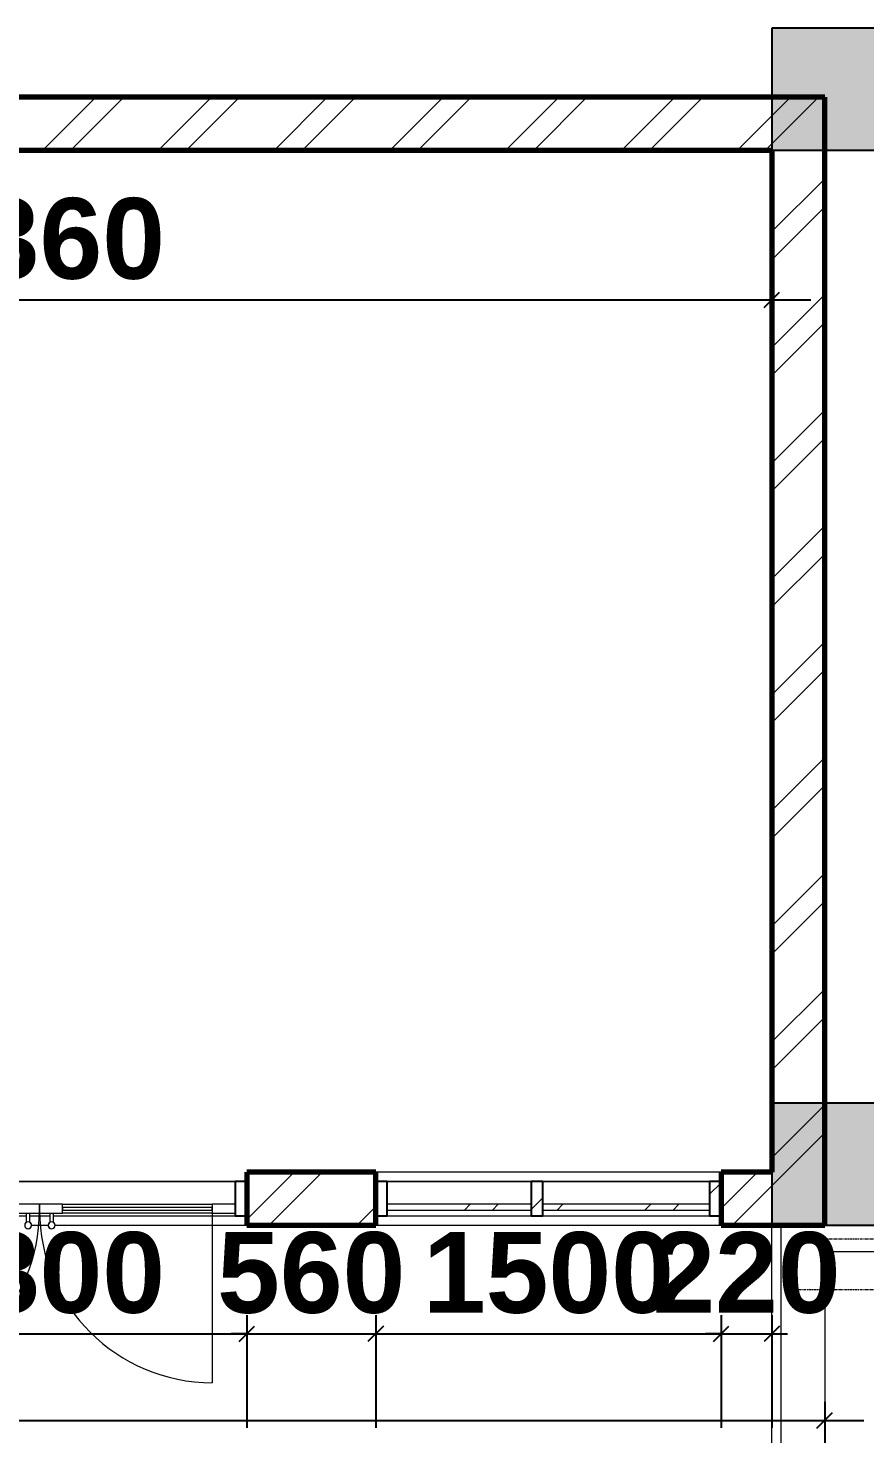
# Model space of a CAD drawing. Header units: inches. Extents: x 22 to 382261, y 22 to 371281.
# Drawn here: x 111985 to 115619, y 213815 to 219922 of the extents above; entities that cross this region are included whole.
import ezdxf

# ---------------------------------------------------------------- set-up
doc = ezdxf.new("R2010")
doc.units = ezdxf.units.IN
doc.header["$MEASUREMENT"] = 0
doc.linetypes.add('Grid Line 1_2_', pattern=[22.225, 12.7, -3.175, 3.175, -3.175])
for name, color, linetype, lineweight in [('A-ANNO-DIMS', 211, 'Continuous', 9), ('A-DOOR', 31, 'Continuous', 9), ('A-DOOR-GLAZ', 31, 'Continuous', 9), ('A-FLOR', 192, 'Continuous', 9), ('A-GLAZ-CURT', 52, 'Continuous', 9), ('A-GLAZ-CWMG', 51, 'Continuous', 9), ('A-WALL', 113, 'Continuous', 9), ('A-WALL-PATT', 111, 'Continuous', 9), ('I-WALL', 2, 'Continuous', 9), ('Q-CASE', 31, 'Continuous', 9), ('S-GRID', 1, 'Continuous', 9)]:
    doc.layers.add(name, color=color, linetype=linetype, lineweight=lineweight)
doc.styles.add('Arial_B', font='arialbd.ttf', dxfattribs={"height": 350.793651})
doc.dimstyles.new('2', dxfattribs={"dimscale": 304.8, "dimtxt": 346.888196, "dimasz": 0.221354, "dimexe": 1.338583, "dimexo": 0.0625, "dimgap": 0.278871, "dimtad": 1, "dimdec": 0, "dimzin": 0, "dimdsep": 46, "dimtxsty": 'Arial_B', "dimblk1": 'OBLIQUE', "dimblk2": 'OBLIQUE', "dimsah": 1, "dimcen": 0.09, "dimdle": 0.557743, "dimazin": 0, "dimtfac": 1, "dimtdec": 4, "dimtix": 1, "dimtmove": 0, "dimatfit": 3, "dimfxl": 0.557743, "dimfxlon": 1, "dimtvp": 1, "dimtolj": 1, "dimtzin": 0, "dimarcsym": 2})
pattern_1 = [(45, (128413.5, 212624.16), (-251.447, 251.447), []), (45, (128413.5, 213005.16), (-251.447, 251.447), [])]

# ---------------------------------------------------------------- blocks, each defined once
blk = doc.blocks.new('System Panel - Glazed-473911-01-GROUND FLOOR DIM- PART A')
at = {"layer": 'A-GLAZ-CURT'}
h = blk.add_hatch(dxfattribs=at)
h.set_pattern_fill('FP_2', color=256, style=0, pattern_type=2)
h.set_pattern_definition([(225, (-13831.3, 2213.2), (251.447, -251.447), []), (225, (-13831.3, 1832.2), (251.447, -251.447), [])])
h.paths.add_polyline_path([(-362.5, 49.5), (-362.5, 24.5), (362.5, 24.5), (362.5, 49.5)])
at = {"layer": 'A-GLAZ-CURT', "lineweight": 18}
for p, q in [((362.5, 49.5), (-362.5, 49.5)), ((-362.5, 49.5), (-362.5, 24.5)), ((-362.5, 24.5), (362.5, 24.5)), ((362.5, 24.5), (362.5, 49.5))]:
    blk.add_line(p, q, dxfattribs=at)
at = {"layer": 'A-GLAZ-CURT'}
for p, q in [((-362.5, 24.5), (-362.5, 49.5)), ((362.5, 49.5), (-362.5, 49.5)), ((-362.5, 24.5), (362.5, 24.5)), ((362.5, 49.5), (362.5, 24.5))]:
    blk.add_line(p, q, dxfattribs=at)
blk = doc.blocks.new('System Panel - Glazed-689527-01-GROUND FLOOR DIM- PART A')
at = {"layer": 'A-GLAZ-CURT'}
h = blk.add_hatch(dxfattribs=at)
h.set_pattern_fill('FP_5', color=256, style=0, pattern_type=2)
h.set_pattern_definition([(225, (-14556.3, 2213.2), (251.447, -251.447), []), (225, (-14556.3, 1832.2), (251.447, -251.447), [])])
h.paths.add_polyline_path([(-312.5, 49.5), (-312.5, 24.5), (312.5, 24.5), (312.5, 49.5), (89.8, 49.5)])
at = {"layer": 'A-GLAZ-CURT', "lineweight": 18}
for p, q in [((312.5, 49.5), (-312.5, 49.5)), ((-312.5, 49.5), (-312.5, 24.5)), ((-312.5, 24.5), (312.5, 24.5)), ((312.5, 24.5), (312.5, 49.5))]:
    blk.add_line(p, q, dxfattribs=at)
at = {"layer": 'A-GLAZ-CURT'}
for p, q in [((-312.5, 24.5), (-312.5, 49.5)), ((312.5, 49.5), (-312.5, 49.5)), ((-312.5, 24.5), (312.5, 24.5)), ((312.5, 49.5), (312.5, 24.5))]:
    blk.add_line(p, q, dxfattribs=at)
blk = doc.blocks.new('Door - Double Glass - Framed _AUS_ - Door - Double Glass - Framed _AUS_-689449-01-GROUND FLOOR DIM- PART A')
at = {"layer": 'A-DOOR', "lineweight": 18}
for p, q in [((-750, 50), (-750, 800)), ((750, 50), (750, 800)), ((-750, 62.6), (-850, 62.6)), ((-850, 62.6), (-850, 24)), ((-750, 24), (-750, 62.6)), ((0, 62.6), (-100, 62.6)), ((-100, 62.6), (-100, 24)), ((100, 62.6), (0, 62.6)), ((0, 62.6), (0, 24)), ((0, 24), (0, 62.6)), ((100, 24), (100, 62.6)), ((850, 62.6), (750, 62.6)), ((750, 62.6), (750, 24)), ((850, 24), (850, 62.6)), ((-850, 24), (-750, 24)), ((-100, 24), (0, 24)), ((0, 24), (100, 24)), ((750, 24), (850, 24))]:
    blk.add_line(p, q, dxfattribs=at)
at = {"layer": 'A-DOOR'}
for p, q in [((-850, 62.6), (-850, 24)), ((-750, 62.6), (-100, 62.6)), ((-60.5, 104.4), (-60.5, 62.6)), ((-44.5, 62.6), (-44.5, 104.4)), ((41.6, 104.4), (41.6, 62.6)), ((57.6, 62.6), (57.6, 104.4)), ((100, 62.6), (750, 62.6)), ((850, 62.6), (850, 24)), ((-100, 24), (-750, 24)), ((750, 24), (100, 24))]:
    blk.add_line(p, q, dxfattribs=at)
for centre, radius, start, end in [((-750, 50), 750, 0, 90), ((750, 50), 750, 90, 180), ((-52.5, 116.1), 15, 90, 270), ((-52.5, 116.1), 15, 90, 238.90198), ((-52.5, 116.1), 15, 270, 90), ((-52.5, 116.1), 15, 300.16277, 90), ((49.6, 116.1), 15, 90, 270), ((49.6, 116.1), 15, 90, 238.90198), ((49.6, 116.1), 15, 270, 90), ((49.6, 116.1), 15, 300.16277, 90)]:
    blk.add_arc(centre, radius, start, end, dxfattribs=at)
at = {"layer": 'A-DOOR-GLAZ'}
for p, q in [((-100, 50), (-750, 50)), ((-750, 50), (-750, 38)), ((-750, 38), (-100, 38)), ((-100, 38), (-100, 50)), ((750, 50), (100, 50)), ((100, 50), (100, 38)), ((100, 38), (750, 38)), ((750, 38), (750, 50))]:
    blk.add_line(p, q, dxfattribs=at)
blk = doc.blocks.new('Rectangular Mullion - 50 x 150mm-450140-01-GROUND FLOOR DIM- PART A')
at = {"layer": 'A-GLAZ-CWMG', "lineweight": 25}
for p, q in [((0, 75), (-50, 75)), ((-50, 75), (-50, -75)), ((0, -75), (0, 75)), ((-50, -75), (0, -75))]:
    blk.add_line(p, q, dxfattribs=at)
at = {"layer": 'A-GLAZ-CWMG'}
for p, q in [((-50, -24), (-50, 75)), ((-50, 75), (0, 75)), ((0, 75), (0, -75)), ((-50, -62.6), (-50, -24)), ((-50, -75), (-50, -62.6)), ((0, -75), (-50, -75))]:
    blk.add_line(p, q, dxfattribs=at)
blk = doc.blocks.new('Rectangular Mullion - 50 x 150mm-689447-01-GROUND FLOOR DIM- PART A')
at = {"layer": 'A-GLAZ-CWMG'}
for p, q in [((-17228.8, 2288.2), (-17228.8, 2189.2)), ((-17228.8, 2189.2), (-17228.8, 2288.2)), ((-15528.8, 2288.2), (-17228.8, 2288.2)), ((-17228.8, 2288.2), (-15528.8, 2288.2)), ((-15528.8, 2288.2), (-15528.8, 2189.2)), ((-15528.8, 2189.2), (-15528.8, 2288.2)), ((-17228.8, 2189.2), (-17228.8, 2150.6)), ((-17228.8, 2150.6), (-17228.8, 2189.2)), ((-17228.8, 2150.6), (-17228.8, 2138.2)), ((-17228.8, 2138.2), (-17228.8, 2150.6)), ((-17228.8, 2138.2), (-16436.1, 2138.2)), ((-17228.8, 2138.2), (-16436.1, 2138.2)), ((-16420.9, 2138.2), (-16334, 2138.2)), ((-16420.9, 2138.2), (-16334, 2138.2)), ((-16318.7, 2138.2), (-15528.8, 2138.2)), ((-16318.7, 2138.2), (-15528.8, 2138.2)), ((-15528.8, 2189.2), (-15528.8, 2150.6)), ((-15528.8, 2150.6), (-15528.8, 2189.2)), ((-15528.8, 2150.6), (-15528.8, 2138.2)), ((-15528.8, 2138.2), (-15528.8, 2150.6))]:
    blk.add_line(p, q, dxfattribs=at)
blk = doc.blocks.new('Rectangular Mullion - 50 x 150mm-473917-01-GROUND FLOOR DIM- PART A')
at = {"layer": 'A-GLAZ-CWMG'}
h = blk.add_hatch(dxfattribs=at)
h.set_pattern_fill('FP_9', color=256, style=0, pattern_type=2)
h.set_pattern_definition([(45, (13418.8, -2213.2), (-251.447, 251.447), []), (45, (13418.8, -1832.2), (-251.447, 251.447), [])])
h.paths.add_polyline_path([(0, -75), (0, 75), (-50, 75), (-50, -75)])
at = {"layer": 'A-GLAZ-CWMG', "lineweight": 25}
for p, q in [((0, 75), (-50, 75)), ((-50, 75), (-50, -75)), ((0, -75), (0, 75)), ((-50, -75), (0, -75))]:
    blk.add_line(p, q, dxfattribs=at)
at = {"layer": 'A-GLAZ-CWMG'}
for p, q in [((-50, -24.5), (-50, 75)), ((-50, 75), (0, 75)), ((0, 75), (0, -75)), ((-50, -49.5), (-50, -24.5)), ((-50, -75), (-50, -49.5)), ((0, -75), (-50, -75))]:
    blk.add_line(p, q, dxfattribs=at)
blk = doc.blocks.new('Rectangular Mullion - 50 x 150mm-473918-01-GROUND FLOOR DIM- PART A')
at = {"layer": 'A-GLAZ-CWMG'}
h = blk.add_hatch(dxfattribs=at)
h.set_pattern_fill('FP_10', color=256, style=0, pattern_type=2)
h.set_pattern_definition([(135, (-14918.8, -2213.2), (-251.447, -251.447), []), (135, (-14918.8, -1832.2), (-251.447, -251.447), [])])
h.paths.add_polyline_path([(-50, -75), (-50, 75), (0, 75), (0, -75)])
at = {"layer": 'A-GLAZ-CWMG', "lineweight": 25}
for p, q in [((-50, 75), (0, 75)), ((-50, -75), (-50, 75)), ((0, 75), (0, -75)), ((0, -75), (-50, -75))]:
    blk.add_line(p, q, dxfattribs=at)
at = {"layer": 'A-GLAZ-CWMG'}
for p, q in [((0, 75), (-50, 75)), ((-50, 75), (-50, -24.5)), ((0, -75), (0, 75)), ((-50, -24.5), (-50, -49.5)), ((-50, -49.5), (-50, -75)), ((-50, -75), (0, -75))]:
    blk.add_line(p, q, dxfattribs=at)
blk = doc.blocks.new('Rectangular Mullion - 50 x 150mm-473101-01-GROUND FLOOR DIM- PART A')
at = {"layer": 'A-GLAZ-CWMG'}
for p, q in [((-14193.8, 2288.2), (-14193.8, 2188.7)), ((-14193.8, 2188.7), (-14193.8, 2288.2)), ((-13468.8, 2288.2), (-14193.8, 2288.2)), ((-14193.8, 2288.2), (-13468.8, 2288.2)), ((-13468.8, 2288.2), (-13468.8, 2188.7)), ((-13468.8, 2188.7), (-13468.8, 2288.2)), ((-14193.8, 2188.7), (-14193.8, 2163.7)), ((-14193.8, 2163.7), (-14193.8, 2188.7)), ((-14193.8, 2163.7), (-14193.8, 2138.2)), ((-14193.8, 2138.2), (-14193.8, 2163.7)), ((-14193.8, 2138.2), (-13468.8, 2138.2)), ((-14193.8, 2138.2), (-13468.8, 2138.2)), ((-13468.8, 2188.7), (-13468.8, 2163.7)), ((-13468.8, 2163.7), (-13468.8, 2188.7)), ((-13468.8, 2163.7), (-13468.8, 2138.2)), ((-13468.8, 2138.2), (-13468.8, 2163.7))]:
    blk.add_line(p, q, dxfattribs=at)
blk = doc.blocks.new('Rectangular Mullion - 50 x 150mm-473909-01-GROUND FLOOR DIM- PART A')
at = {"layer": 'A-GLAZ-CWMG'}
h = blk.add_hatch(dxfattribs=at)
h.set_pattern_fill('FP_11', color=256, style=0, pattern_type=2)
h.set_pattern_definition([(135, (-14218.8, -2213.2), (-251.447, -251.447), []), (135, (-14218.8, -1832.2), (-251.447, -251.447), [])])
h.paths.add_polyline_path([(-25, -75), (-25, 75), (25, 75), (25, -75)])
at = {"layer": 'A-GLAZ-CWMG', "lineweight": 25}
for p, q in [((-25, 75), (25, 75)), ((-25, -75), (-25, 75)), ((25, 75), (25, -75)), ((25, -75), (-25, -75))]:
    blk.add_line(p, q, dxfattribs=at)
at = {"layer": 'A-GLAZ-CWMG'}
for p, q in [((25, 75), (-25, 75)), ((-25, 75), (-25, -24.5)), ((25, -24.5), (25, 75)), ((-25, -24.5), (-25, -49.5)), ((-25, -49.5), (-25, -75)), ((25, -49.5), (25, -24.5)), ((25, -75), (25, -49.5)), ((-25, -75), (25, -75))]:
    blk.add_line(p, q, dxfattribs=at)
blk = doc.blocks.new('Rectangular Mullion - 50 x 150mm-689526-01-GROUND FLOOR DIM- PART A')
at = {"layer": 'A-GLAZ-CWMG'}
for p, q in [((-14868.8, 2288.2), (-14868.8, 2188.7)), ((-14868.8, 2188.7), (-14868.8, 2288.2)), ((-14243.8, 2288.2), (-14868.8, 2288.2)), ((-14868.8, 2288.2), (-14243.8, 2288.2)), ((-14243.8, 2288.2), (-14243.8, 2188.7)), ((-14243.8, 2188.7), (-14243.8, 2288.2)), ((-14868.8, 2188.7), (-14868.8, 2163.7)), ((-14868.8, 2163.7), (-14868.8, 2188.7)), ((-14868.8, 2163.7), (-14868.8, 2138.2)), ((-14868.8, 2138.2), (-14868.8, 2163.7)), ((-14868.8, 2138.2), (-14243.8, 2138.2)), ((-14868.8, 2138.2), (-14243.8, 2138.2)), ((-14243.8, 2188.7), (-14243.8, 2163.7)), ((-14243.8, 2163.7), (-14243.8, 2188.7)), ((-14243.8, 2163.7), (-14243.8, 2138.2)), ((-14243.8, 2138.2), (-14243.8, 2163.7))]:
    blk.add_line(p, q, dxfattribs=at)
blk = doc.blocks.new('Casework 23 - Casework 23-687365-01-GROUND FLOOR DIM- PART A')
at = {"layer": 'Q-CASE'}
h = blk.add_hatch(color=256, dxfattribs=at)
h.paths.add_polyline_path([(-12668.8, 6768.2), (-12668.8, 7298.2), (-13198.8, 7298.2), (-13198.8, 6768.2)])
h.paths.add_polyline_path([(-19558.8, 6768.2), (-19558.8, 7298.2), (-20078.8, 7298.2), (-20078.8, 6768.2), (-19722.1, 6768.2)])
h.paths.add_polyline_path([(-22278.8, 6768.2), (-22278.8, 7298.2), (-22798.8, 7298.2), (-22798.8, 6768.2)])
h.paths.add_polyline_path([(-26698.8, 6768.2), (-26698.8, 7298.2), (-27228.8, 7298.2), (-27228.8, 6768.2)])
h = blk.add_hatch(color=256, dxfattribs=at)
h.paths.add_polyline_path([(-13198.8, 2098.2), (-12668.8, 2098.2), (-12668.8, 2628.2), (-13198.8, 2628.2), (-13198.8, 2114.3)])
h.paths.add_polyline_path([(-19722.1, 2098.2), (-19558.8, 2098.2), (-19558.8, 2628.2), (-20078.8, 2628.2), (-20078.8, 2098.2)])
h.paths.add_polyline_path([(-22798.8, 2098.2), (-22278.8, 2098.2), (-22278.8, 2628.2), (-22798.8, 2628.2), (-22798.8, 2114.3)])
h.paths.add_polyline_path([(-27228.8, 2098.2), (-26698.8, 2098.2), (-26698.8, 2628.2), (-27228.8, 2628.2), (-27228.8, 2114.3)])
at = {"layer": 'Q-CASE', "lineweight": 25}
for p, q in [((-12668.8, 7298.2), (-13198.8, 7298.2)), ((-13198.8, 7298.2), (-13198.8, 6768.2)), ((-13198.8, 6768.2), (-12668.8, 6768.2)), ((-12668.8, 2628.2), (-13198.8, 2628.2)), ((-13198.8, 2628.2), (-13198.8, 2098.2)), ((-13198.8, 2098.2), (-12668.8, 2098.2))]:
    blk.add_line(p, q, dxfattribs=at)
blk = doc.blocks.new('_Oblique')
at = {"color": 0, "linetype": 'ByBlock', "lineweight": -2}
blk.add_line((-0.5, -0.5), (0.5, 0.5), dxfattribs=at)
blk = doc.blocks.new('*D4427')
at = {"layer": 'A-ANNO-DIMS', "color": 0, "lineweight": -2, "transparency": 16777216}
for p, q in [((108854.7, 218822.9), (108854.7, 218333.9)), ((115214.7, 218822.9), (115214.7, 218333.9)), ((108684.7, 218741.9), (115384.7, 218741.9))]:
    blk.add_line(p, q, dxfattribs=at)
at = {"layer": 'Defpoints', "color": 0, "transparency": 16777216}
for p in [(108854.7, 218841.9), (115214.7, 218841.9), (115214.7, 218741.9)]:
    blk.add_point(p, dxfattribs=at)
at = {"layer": 'A-ANNO-DIMS', "color": 0, "lineweight": -2, "transparency": 16777216, "xscale": 67.46874999999999, "yscale": 67.46874999999999, "zscale": 67.46874999999999, "rotation": 180}
blk.add_blockref('_Oblique', (108854.7, 218741.9), dxfattribs=at)
at = {"layer": 'A-ANNO-DIMS', "color": 0, "lineweight": -2, "transparency": 16777216, "xscale": 67.46874999999999, "yscale": 67.46874999999999, "zscale": 67.46874999999999}
blk.add_blockref('_Oblique', (115214.7, 218741.9), dxfattribs=at)
at = {"layer": 'A-ANNO-DIMS', "color": 0, "transparency": 16777216, "insert": (112034.7, 219006), "char_height": 350.79, "width": 746.247, "attachment_point": 5, "style": 'Arial_B'}
blk.add_mtext('\\A1;6360', dxfattribs=at)
blk = doc.blocks.new('*D4450')
at = {"layer": 'A-ANNO-DIMS', "color": 0, "lineweight": -2, "transparency": 16777216}
for p, q in [((111134.7, 214330.9), (111134.7, 213842)), ((112934.7, 214330.9), (112934.7, 213842)), ((110964.7, 214250), (113104.7, 214250))]:
    blk.add_line(p, q, dxfattribs=at)
at = {"layer": 'Defpoints', "color": 0, "transparency": 16777216}
for p in [(111134.7, 214350), (112934.7, 214350), (112934.7, 214250)]:
    blk.add_point(p, dxfattribs=at)
at = {"layer": 'A-ANNO-DIMS', "color": 0, "lineweight": -2, "transparency": 16777216, "xscale": 67.46874999999999, "yscale": 67.46874999999999, "zscale": 67.46874999999999, "rotation": 180}
blk.add_blockref('_Oblique', (111134.7, 214250), dxfattribs=at)
at = {"layer": 'A-ANNO-DIMS', "color": 0, "lineweight": -2, "transparency": 16777216, "xscale": 67.46874999999999, "yscale": 67.46874999999999, "zscale": 67.46874999999999}
blk.add_blockref('_Oblique', (112934.7, 214250), dxfattribs=at)
at = {"layer": 'A-ANNO-DIMS', "color": 0, "transparency": 16777216, "insert": (112034.7, 214514.2), "char_height": 350.79, "width": 746.247, "attachment_point": 5, "style": 'Arial_B'}
blk.add_mtext('\\A1;1800', dxfattribs=at)
blk = doc.blocks.new('*D4451')
at = {"layer": 'A-ANNO-DIMS', "color": 0, "lineweight": -2, "transparency": 16777216}
for p, q in [((112934.7, 214330.9), (112934.7, 213842)), ((113494.7, 214330.9), (113494.7, 213842)), ((112934.7, 214250), (112867.2, 214250)), ((112934.7, 214250), (113494.7, 214250)), ((113494.7, 214250), (113562.2, 214250))]:
    blk.add_line(p, q, dxfattribs=at)
at = {"layer": 'Defpoints', "color": 0, "transparency": 16777216}
for p in [(112934.7, 214350), (113494.7, 214350), (113494.7, 214250)]:
    blk.add_point(p, dxfattribs=at)
at = {"layer": 'A-ANNO-DIMS', "color": 0, "lineweight": -2, "transparency": 16777216, "xscale": 67.46874999999999, "yscale": 67.46874999999999, "zscale": 67.46874999999999}
blk.add_blockref('_Oblique', (112934.7, 214250), dxfattribs=at)
at = {"layer": 'A-ANNO-DIMS', "color": 0, "lineweight": -2, "transparency": 16777216, "xscale": 67.46874999999999, "yscale": 67.46874999999999, "zscale": 67.46874999999999, "rotation": 180}
blk.add_blockref('_Oblique', (113494.7, 214250), dxfattribs=at)
at = {"layer": 'A-ANNO-DIMS', "color": 0, "transparency": 16777216, "insert": (113214.7, 214514.1), "char_height": 350.79, "width": 559.685, "attachment_point": 5, "style": 'Arial_B'}
blk.add_mtext('\\A1;560', dxfattribs=at)
blk = doc.blocks.new('*D4452')
at = {"layer": 'A-ANNO-DIMS', "color": 0, "lineweight": -2, "transparency": 16777216}
for p, q in [((113494.7, 214330.9), (113494.7, 213842)), ((114994.7, 214330.9), (114994.7, 213842)), ((113324.7, 214250), (115164.7, 214250))]:
    blk.add_line(p, q, dxfattribs=at)
at = {"layer": 'Defpoints', "color": 0, "transparency": 16777216}
for p in [(113494.7, 214350), (114994.7, 214350), (114994.7, 214250)]:
    blk.add_point(p, dxfattribs=at)
at = {"layer": 'A-ANNO-DIMS', "color": 0, "lineweight": -2, "transparency": 16777216, "xscale": 67.46874999999999, "yscale": 67.46874999999999, "zscale": 67.46874999999999, "rotation": 180}
blk.add_blockref('_Oblique', (113494.7, 214250), dxfattribs=at)
at = {"layer": 'A-ANNO-DIMS', "color": 0, "lineweight": -2, "transparency": 16777216, "xscale": 67.46874999999999, "yscale": 67.46874999999999, "zscale": 67.46874999999999}
blk.add_blockref('_Oblique', (114994.7, 214250), dxfattribs=at)
at = {"layer": 'A-ANNO-DIMS', "color": 0, "transparency": 16777216, "insert": (114244.7, 214514.1), "char_height": 350.79, "width": 746.247, "attachment_point": 5, "style": 'Arial_B'}
blk.add_mtext('\\A1;1500', dxfattribs=at)
blk = doc.blocks.new('*D4453')
at = {"layer": 'A-ANNO-DIMS', "color": 0, "lineweight": -2, "transparency": 16777216}
for p, q in [((114994.7, 214330.9), (114994.7, 213842)), ((115214.7, 214330.9), (115214.7, 213842)), ((114994.7, 214250), (114927.2, 214250)), ((114994.7, 214250), (115214.7, 214250)), ((115214.7, 214250), (115282.2, 214250))]:
    blk.add_line(p, q, dxfattribs=at)
at = {"layer": 'Defpoints', "color": 0, "transparency": 16777216}
for p in [(114994.7, 214350), (115214.7, 214350), (115214.7, 214250)]:
    blk.add_point(p, dxfattribs=at)
at = {"layer": 'A-ANNO-DIMS', "color": 0, "lineweight": -2, "transparency": 16777216, "xscale": 67.46874999999999, "yscale": 67.46874999999999, "zscale": 67.46874999999999}
blk.add_blockref('_Oblique', (114994.7, 214250), dxfattribs=at)
at = {"layer": 'A-ANNO-DIMS', "color": 0, "lineweight": -2, "transparency": 16777216, "xscale": 67.46874999999999, "yscale": 67.46874999999999, "zscale": 67.46874999999999, "rotation": 180}
blk.add_blockref('_Oblique', (115214.7, 214250), dxfattribs=at)
at = {"layer": 'A-ANNO-DIMS', "color": 0, "transparency": 16777216, "insert": (115104.7, 214514.1), "char_height": 350.79, "width": 559.685, "attachment_point": 5, "style": 'Arial_B'}
blk.add_mtext('\\A1;220', dxfattribs=at)
blk = doc.blocks.new('*D4454')
at = {"layer": 'A-ANNO-DIMS', "color": 0, "lineweight": -2, "transparency": 16777216}
for p, q in [((98104.7, 213955), (98104.7, 213466)), ((115444.7, 213955), (115444.7, 213466)), ((97934.7, 213874), (115614.7, 213874))]:
    blk.add_line(p, q, dxfattribs=at)
at = {"layer": 'Defpoints', "color": 0, "transparency": 16777216}
for p in [(98104.7, 213974), (115444.7, 213974), (115444.7, 213874)]:
    blk.add_point(p, dxfattribs=at)
at = {"layer": 'A-ANNO-DIMS', "color": 0, "lineweight": -2, "transparency": 16777216, "xscale": 67.46874999999999, "yscale": 67.46874999999999, "zscale": 67.46874999999999, "rotation": 180}
blk.add_blockref('_Oblique', (98104.7, 213874), dxfattribs=at)
at = {"layer": 'A-ANNO-DIMS', "color": 0, "lineweight": -2, "transparency": 16777216, "xscale": 67.46874999999999, "yscale": 67.46874999999999, "zscale": 67.46874999999999}
blk.add_blockref('_Oblique', (115444.7, 213874), dxfattribs=at)
at = {"layer": 'A-ANNO-DIMS', "color": 0, "transparency": 16777216, "insert": (106774.7, 214138.1), "char_height": 350.79, "width": 932.809, "attachment_point": 5, "style": 'Arial_B'}
blk.add_mtext('\\A1;17340', dxfattribs=at)

msp = doc.modelspace()

# ---------------------------------------------------------------- hatches: boundary and pattern name
at = {"layer": 'A-WALL-PATT'}
h = msp.add_hatch(dxfattribs=at)
h.set_pattern_fill('FP_1', color=256, style=0, pattern_type=2)
h.set_pattern_definition(pattern_1)
h.paths.add_polyline_path([(110383.3, 219392.4), (115214.7, 219392.4), (115214.7, 219622.4), (108624.7, 219622.4), (108624.7, 219392.4), (108854.7, 219392.4)])
h = msp.add_hatch(dxfattribs=at)
h.set_pattern_fill('FP_1', color=256, style=0, pattern_type=2)
h.set_pattern_definition(pattern_1)
h.paths.add_polyline_path([(115214.7, 214952.4), (115444.7, 214952.4), (115444.7, 219622.4), (115214.7, 219622.4), (115214.7, 217298.6)])
h = msp.add_hatch(dxfattribs=at)
h.set_pattern_fill('FP_1', color=256, style=0, pattern_type=2)
h.set_pattern_definition(pattern_1)
h.paths.add_polyline_path([(108854.7, 214722.4), (109239.7, 214722.4), (109239.7, 214952.4), (108854.7, 214952.4), (108854.7, 214738.4)])
h.paths.add_polyline_path([(112934.7, 214722.4), (113494.7, 214722.4), (113494.7, 214952.4), (112934.7, 214952.4), (112934.7, 214738.4)])
h.paths.add_polyline_path([(111134.7, 214722.4), (111134.7, 214952.4), (110739.7, 214952.4), (110739.7, 214722.4)])
h.paths.add_polyline_path([(114994.7, 214722.4), (115444.7, 214722.4), (115444.7, 214952.4), (114994.7, 214952.4), (114994.7, 214738.4)])

# ---------------------------------------------------------------- linework, layer by layer
at = {"layer": 'A-FLOR'}
for p, q in [((111999.6, 214722.4), (112072.7, 214722.4)), ((112101.8, 214722.4), (114994.7, 214722.4)), ((115254.7, 213423.6), (115254.7, 214722.4))]:
    msp.add_line(p, q, dxfattribs=at)
at = {"layer": 'A-WALL', "lineweight": 70}
for p, q in [((115444.7, 219622.4), (108624.7, 219622.4)), ((115444.7, 214722.4), (115444.7, 219622.4)), ((108854.7, 219392.4), (115214.7, 219392.4)), ((115214.7, 219392.4), (115214.7, 214952.4)), ((113494.7, 214952.4), (112934.7, 214952.4)), ((112934.7, 214952.4), (112934.7, 214722.4)), ((113494.7, 214722.4), (113494.7, 214952.4)), ((115214.7, 214952.4), (114994.7, 214952.4)), ((114994.7, 214952.4), (114994.7, 214722.4)), ((112934.7, 214722.4), (113494.7, 214722.4)), ((114994.7, 214722.4), (115444.7, 214722.4))]:
    msp.add_line(p, q, dxfattribs=at)
at = {"layer": 'A-WALL'}
msp.add_line((114994.7, 214952.4), (113494.7, 214952.4), dxfattribs=at)
at = {"layer": 'I-WALL'}
for p, q in [((115214.7, 213423.6), (115214.7, 214722.4)), ((115444.7, 214607.4), (115854.7, 214607.4)), ((115444.7, 214607.4), (115444.7, 213653.6))]:
    msp.add_line(p, q, dxfattribs=at)
at = {"layer": 'S-GRID', "linetype": 'Grid Line 1_2_'}
for p, q in [((115329.7, 214662.4), (119711.2, 214662.4)), ((115329.7, 214442.4), (119711.2, 214442.4))]:
    msp.add_line(p, q, dxfattribs=at)

# ---------------------------------------------------------------- block references
at = {"layer": 'A-DOOR', "rotation": 180}
msp.add_blockref('Door - Double Glass - Framed _AUS_ - Door - Double Glass - Framed _AUS_-689449-01-GROUND FLOOR DIM- PART A', (112034.7, 214837.4), dxfattribs=at)
at = {"layer": 'A-GLAZ-CURT', "rotation": 180}
for name, p in [('System Panel - Glazed-689527-01-GROUND FLOOR DIM- PART A', (113857.2, 214837.4)), ('System Panel - Glazed-473911-01-GROUND FLOOR DIM- PART A', (114582.2, 214837.4))]:
    msp.add_blockref(name, p, dxfattribs=at)
at = {"layer": 'A-GLAZ-CWMG'}
for name, p in [('Rectangular Mullion - 50 x 150mm-689447-01-GROUND FLOOR DIM- PART A', (128413.5, 212624.2)), ('Rectangular Mullion - 50 x 150mm-450140-01-GROUND FLOOR DIM- PART A', (112934.7, 214837.4)), ('Rectangular Mullion - 50 x 150mm-689526-01-GROUND FLOOR DIM- PART A', (128413.5, 212624.2)), ('Rectangular Mullion - 50 x 150mm-473101-01-GROUND FLOOR DIM- PART A', (128413.5, 212624.2)), ('Rectangular Mullion - 50 x 150mm-473917-01-GROUND FLOOR DIM- PART A', (114994.7, 214837.4))]:
    msp.add_blockref(name, p, dxfattribs=at)
at = {"layer": 'A-GLAZ-CWMG', "extrusion": (0, 0, -1)}
for name, p in [('Rectangular Mullion - 50 x 150mm-473918-01-GROUND FLOOR DIM- PART A', (-113494.7, 214837.4)), ('Rectangular Mullion - 50 x 150mm-473909-01-GROUND FLOOR DIM- PART A', (-114194.7, 214837.4))]:
    msp.add_blockref(name, p, dxfattribs=at)
at = {"layer": 'Q-CASE'}
msp.add_blockref('Casework 23 - Casework 23-687365-01-GROUND FLOOR DIM- PART A', (128413.5, 212624.2), dxfattribs=at)

# ---------------------------------------------------------------- dimensions: what is measured, and where the dimension line sits
at = {"layer": 'A-ANNO-DIMS'}
for base, p1, p2, override, picture, middle in [((115214.7, 218741.9), (108854.7, 218841.9), (115214.7, 218841.9), {"dimpost": '<>', "dimfxl": 6360}, '*D4427', (112034.7, 219006)), ((112934.7, 214250), (111134.7, 214350), (112934.7, 214350), {"dimpost": '<>', "dimfxl": 1800}, '*D4450', (112034.7, 214514.2)), ((113494.7, 214250), (112934.7, 214350), (113494.7, 214350), {"dimpost": '<>', "dimfxl": 560}, '*D4451', (113214.7, 214514.1)), ((114994.7, 214250), (113494.7, 214350), (114994.7, 214350), {"dimpost": '<>', "dimfxl": 1500}, '*D4452', (114244.7, 214514.1)), ((115214.7, 214250), (114994.7, 214350), (115214.7, 214350), {"dimpost": '<>', "dimfxl": 220}, '*D4453', (115104.7, 214514.1)), ((115444.7, 213874), (98104.7, 213974), (115444.7, 213974), {"dimpost": '<>', "dimfxl": 17340}, '*D4454', (106774.7, 214138.1))]:
    dim = msp.add_linear_dim(base=base, p1=p1, p2=p2, dimstyle='2', override=override, dxfattribs=at)
    dim.commit()
    dim.dimension.update_dxf_attribs({"geometry": picture, "text_midpoint": middle})

doc.saveas('drawing.dxf')
